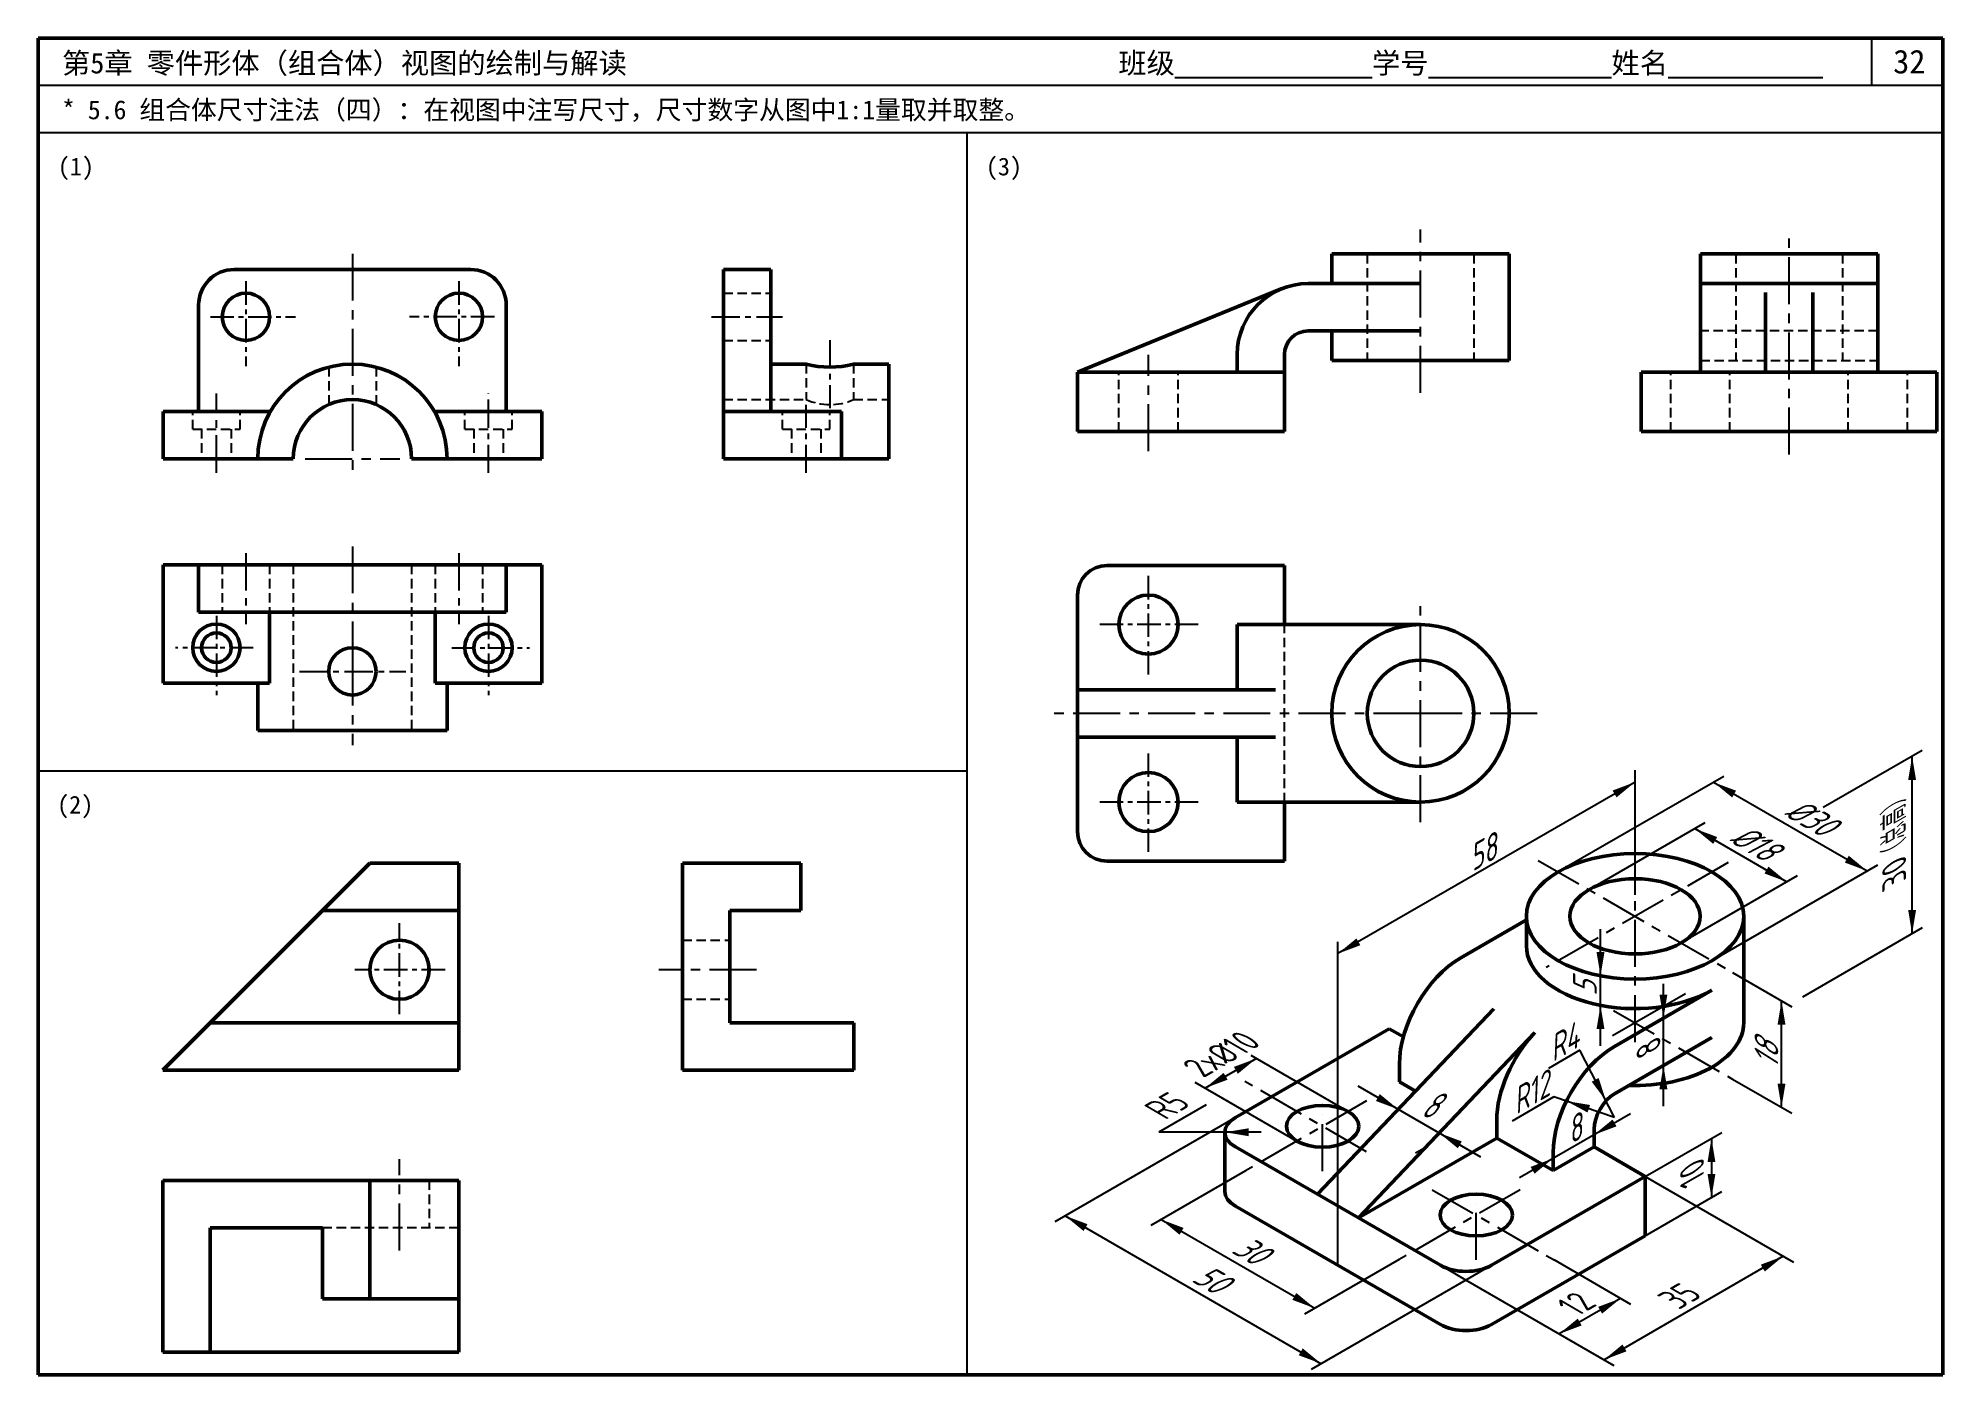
# Model space of a CAD drawing. Header units: millimetres. Extents: x 0 to 322, y 0 to 226.
import ezdxf

# ---------------------------------------------------------------- set-up
doc = ezdxf.new("R2010")
doc.units = ezdxf.units.MM
doc.header["$LTSCALE"] = 0.25
doc.linetypes.add('CENTER', pattern=[50.8, 31.75, -6.35, 6.35, -6.35])
doc.linetypes.add('HIDDEN', pattern=[9.525, 6.35, -3.175])
doc.layers.add('点画线层', color=7, linetype='CENTER')
doc.layers.add('虚线层', color=7, linetype='HIDDEN')
doc.layers.add('粗实线层', color=7, linetype='Continuous', lineweight=50)
doc.styles.get("Standard").update_dxf_attribs({"font": 'gbeitc.shx', "height": 4.5, "bigfont": 'gbcbig.shx'})
doc.styles.add('宋体', font='SimSun.ttf', dxfattribs={"height": 3.5})

msp = doc.modelspace()

# ---------------------------------------------------------------- linework, layer by layer
at = {"lineweight": 50}
for p, q in [((322, 226), (0, 226)), ((0, 226), (0, 0)), ((322, 0), (322, 226)), ((0, 0), (322, 0))]:
    msp.add_line(p, q, dxfattribs=at)
for p, q in [((310, 218), (310, 226)), ((322, 218), (0, 218)), ((322, 210), (0, 210)), ((157, 210), (157, 0)), ((318.52, 105.57), (301.78, 95.9)), ((316.79, 74.57), (316.79, 104.57)), ((0, 102.11), (157, 102.11)), ((269.96, 100.22), (219.73, 71.22)), ((284.97, 101.19), (256.97, 85.03)), ((269.96, 81.14), (269.96, 102.22)), ((283.24, 100.19), (309.22, 85.19)), ((281.78, 93.35), (262.17, 82.03)), ((280.05, 92.35), (295.64, 83.35)), ((297.37, 84.35), (277.75, 73.03)), ((310.95, 86.19), (282.95, 70.03)), ((264.12, 55.63), (264.12, 75.38)), ((318.52, 75.57), (298.29, 63.88)), ((219.73, 18.53), (219.73, 73.22)), ((286.44, 68.02), (296.45, 62.23)), ((278.48, 64.44), (266.12, 57.31)), ((274.76, 45.46), (274.76, 66.11)), ((294.72, 45.23), (294.72, 63.23)), ((260.63, 54.88), (255.33, 51.82)), ((266.5, 43.53), (260.63, 54.88)), ((205.94, 53.49), (197.28, 48.49)), ((205, 54.03), (221.46, 44.53)), ((195.55, 49.49), (212.8, 39.53)), ((223.09, 48.85), (243.83, 36.88)), ((286.44, 50.02), (296.45, 44.23)), ((197.46, 45.64), (189.46, 41.03)), ((256.24, 47.01), (249.16, 42.92)), ((266.5, 43.53), (256.24, 47.01)), ((202.41, 43.53), (171.88, 25.9)), ((269.19, 44.15), (250.44, 33.33)), ((206.74, 41.03), (189.46, 41.03)), ((271.69, 33.53), (284.61, 40.98)), ((282.87, 39.98), (282.87, 29.98)), ((234.57, 38.47), (232.83, 37.47)), ((204.13, 34.52), (188.11, 25.27)), ((271.69, 33.53), (296.75, 19.06)), ((271.69, 23.53), (284.61, 30.98)), ((173.61, 26.9), (216.91, 1.9)), ((189.84, 26.27), (215.82, 11.27)), ((230.11, 19.52), (214.09, 10.27)), ((269.26, 11.93), (256.27, 19.43)), ((295.02, 20.06), (264.71, 2.56)), ((241.38, 16.03), (237.05, 18.53)), ((245.71, 18.53), (241.38, 16.03)), ((241.38, 16.03), (215.18, 0.9)), ((266.44, 1.56), (241.38, 16.03)), ((267.52, 12.93), (257.13, 6.93))]:
    msp.add_line(p, q)
for points in [[(316.13, 100.57), (317.46, 100.57), (316.79, 104.57)], [(266.83, 97.64), (266.16, 98.79), (269.96, 100.22)], [(286.37, 97.62), (287.03, 98.77), (283.24, 100.19)], [(283.18, 89.77), (283.85, 90.93), (280.05, 92.35)], [(306.09, 87.77), (305.42, 86.62), (309.22, 85.19)], [(292.51, 85.93), (291.84, 84.77), (295.64, 83.35)], [(316.13, 78.57), (317.46, 78.57), (316.79, 74.57)], [(222.86, 73.79), (223.53, 72.64), (219.73, 71.22)], [(263.45, 71.47), (264.79, 71.47), (264.12, 67.47)], [(263.45, 58.47), (264.79, 58.47), (264.12, 62.47)], [(274.09, 64.3), (275.42, 64.3), (274.76, 60.3)], [(294.05, 59.23), (295.38, 59.23), (294.72, 63.23)], [(202.81, 50.91), (202.14, 52.07), (205.94, 53.49)], [(274.09, 48.3), (275.42, 48.3), (274.76, 52.3)], [(200.41, 51.07), (201.08, 49.91), (197.28, 48.49)], [(262.62, 49.58), (263.81, 50.19), (265.05, 46.33)], [(294.05, 49.23), (295.38, 49.23), (294.72, 45.23)], [(226.81, 47.47), (226.15, 46.31), (229.94, 44.89)], [(262.36, 45.63), (261.93, 44.37), (258.36, 46.29)], [(266.16, 43.17), (266.83, 42.02), (263.03, 40.6)], [(204.62, 41.69), (204.62, 40.36), (200.62, 41.03)], [(240, 38.31), (240.67, 39.47), (236.87, 40.89)], [(283.54, 35.98), (282.21, 35.98), (282.87, 39.98)], [(252.97, 34.02), (252.31, 35.17), (256.1, 36.6)], [(282.21, 33.98), (283.54, 33.98), (282.87, 29.98)], [(176.74, 24.32), (177.4, 25.48), (173.61, 26.9)], [(192.97, 23.69), (193.64, 24.85), (189.84, 26.27)], [(291.89, 17.48), (291.22, 18.64), (295.02, 20.06)], [(212.69, 13.85), (212.03, 12.69), (215.82, 11.27)], [(264.39, 10.36), (263.73, 11.51), (267.52, 12.93)], [(260.26, 9.51), (260.93, 8.36), (257.13, 6.93)], [(213.78, 4.48), (213.11, 3.32), (216.91, 1.9)], [(267.84, 5.14), (268.51, 3.98), (264.71, 2.56)]]:
    msp.add_solid(points)
at = {"layer": '点画线层'}
for p, q in [((233.7, 166.05), (233.7, 193.62)), ((296, 155.6), (296, 193.62)), ((53.14, 189.55), (53.14, 152.71)), ((187.7, 156.18), (187.7, 172.43)), ((45.14, 154.88), (61.14, 154.88)), ((53.14, 140.07), (53.14, 118.94)), ((233.7, 93.45), (233.7, 130.89)), ((53.14, 121.08), (53.14, 106.46)), ((233.7, 111.84), (170.6, 111.84)), ((253.42, 111.84), (233.7, 111.84)), ((253.57, 86.99), (286.44, 68.02)), ((285.7, 86.61), (254.94, 68.86)), ((269.96, 56.28), (269.96, 81.14)), ((121.45, 68.5), (104.92, 68.5)), ((266.32, 61.63), (286.44, 50.02)), ((224.55, 37.74), (203.98, 49.62)), ((224.54, 46.31), (204.13, 34.52)), ((217.13, 34.46), (217.13, 43.99)), ((61.1, 21.05), (61.1, 36.45)), ((250.52, 31.31), (230.11, 19.52)), ((235.69, 31.31), (256.27, 19.43)), ((243.11, 19.46), (243.11, 28.99))]:
    msp.add_line(p, q, dxfattribs=at)
at = {"layer": '点画线层', "ltscale": 0.5}
for p, q in [((35.14, 184.88), (35.14, 170.56)), ((71.14, 184.88), (71.14, 170.56)), ((29.14, 178.88), (43.5, 178.88)), ((77.14, 178.88), (62.78, 178.88)), ((187.7, 118.41), (187.7, 135.25)), ((30.14, 128.33), (30.14, 114.91)), ((76.14, 128.33), (76.14, 114.91)), ((196.13, 126.84), (179.29, 126.84)), ((36.35, 122.94), (23.21, 122.94)), ((69.94, 122.94), (83.07, 122.94)), ((187.7, 88.41), (187.7, 105.25)), ((196.13, 96.84), (179.29, 96.84)), ((61.1, 60.96), (61.1, 76.36)), ((68.79, 68.5), (53.57, 68.5))]:
    msp.add_line(p, q, dxfattribs=at)
at = {"layer": '点画线层', "ltscale": 0.6}
for p, q in [((113.84, 178.88), (125.84, 178.88)), ((133.84, 174.93), (133.84, 163.42)), ((76.14, 152.5), (76.14, 165.89)), ((129.84, 152.5), (129.84, 164)), ((44.19, 118.94), (62.19, 118.94))]:
    msp.add_line(p, q, dxfattribs=at)
at = {"layer": '点画线层', "ltscale": 0.8}
for p, q in [((30.14, 152.5), (30.14, 165.89)), ((35.14, 138.94), (35.14, 126.94)), ((71.14, 138.94), (71.14, 126.94))]:
    msp.add_line(p, q, dxfattribs=at)
at = {"layer": '粗实线层'}
for p, q in [((33.14, 186.88), (73.14, 186.88)), ((115.84, 154.88), (115.84, 186.88)), ((115.84, 186.88), (123.84, 186.88)), ((123.84, 186.88), (123.84, 162.88)), ((218.7, 189.5), (248.7, 189.5)), ((218.7, 189.5), (218.7, 184.5)), ((248.7, 189.5), (248.7, 171.5)), ((281, 189.5), (311, 189.5)), ((281, 189.5), (281, 184.5)), ((311, 189.5), (311, 184.5)), ((175.7, 169.5), (210.16, 183.6)), ((214.7, 184.5), (233.7, 184.5)), ((281, 184.5), (281, 172.5)), ((311, 184.5), (281, 184.5)), ((311, 172.5), (311, 184.5)), ((27.14, 162.88), (27.14, 180.88)), ((79.14, 180.88), (79.14, 162.88)), ((292, 183), (292, 169.5)), ((300, 169.5), (300, 183)), ((233.7, 176.5), (214.7, 176.5)), ((218.7, 176.5), (218.7, 171.5)), ((129.84, 170.88), (123.84, 170.88)), ((143.84, 170.88), (137.84, 170.88)), ((143.84, 162.88), (143.84, 170.88)), ((202.7, 169.5), (202.7, 172.5)), ((210.7, 172.5), (210.7, 169.5)), ((218.7, 171.5), (248.7, 171.5)), ((281, 172.5), (281, 169.5)), ((311, 169.5), (311, 172.5)), ((175.7, 159.5), (175.7, 169.5)), ((180.7, 169.5), (175.7, 169.5)), ((210.7, 169.5), (180.7, 169.5)), ((210.7, 159.5), (210.7, 169.5)), ((271, 159.5), (271, 169.5)), ((276, 169.5), (271, 169.5)), ((292, 169.5), (276, 169.5)), ((300, 169.5), (292, 169.5)), ((316, 169.5), (300, 169.5)), ((321, 169.5), (316, 169.5)), ((321, 159.5), (321, 169.5)), ((21.14, 154.88), (21.14, 162.88)), ((21.14, 162.88), (39.29, 162.88)), ((67, 162.88), (85.14, 162.88)), ((85.14, 162.88), (85.14, 154.88)), ((115.84, 162.88), (135.84, 162.88)), ((135.84, 162.88), (135.84, 154.88)), ((143.84, 162.88), (143.84, 154.88)), ((175.7, 159.5), (180.7, 159.5)), ((180.7, 159.5), (210.7, 159.5)), ((271, 159.5), (276, 159.5)), ((276, 159.5), (316, 159.5)), ((316, 159.5), (321, 159.5)), ((43.14, 154.88), (21.14, 154.88)), ((85.14, 154.88), (63.14, 154.88)), ((143.84, 154.88), (115.84, 154.88)), ((21.14, 136.94), (85.14, 136.94)), ((21.14, 116.94), (21.14, 136.94)), ((27.14, 136.94), (27.14, 128.94)), ((79.14, 128.94), (79.14, 136.94)), ((85.14, 136.94), (85.14, 116.94)), ((180.7, 136.84), (210.7, 136.84)), ((210.7, 136.84), (210.7, 126.84)), ((27.14, 128.94), (79.14, 128.94)), ((39.14, 116.94), (39.14, 128.94)), ((67.14, 128.94), (67.14, 116.94)), ((175.7, 115.84), (175.7, 131.84)), ((202.7, 115.84), (202.7, 126.84)), ((214.7, 126.84), (202.7, 126.84)), ((233.7, 126.84), (214.7, 126.84)), ((39.14, 116.94), (21.14, 116.94)), ((37.14, 116.94), (37.14, 108.94)), ((85.14, 116.94), (67.14, 116.94)), ((69.14, 108.94), (69.14, 116.94)), ((175.7, 107.84), (175.7, 115.84)), ((209.2, 115.84), (175.7, 115.84)), ((37.14, 108.94), (69.14, 108.94)), ((175.7, 91.84), (175.7, 107.84)), ((175.7, 107.84), (209.2, 107.84)), ((202.7, 96.84), (202.7, 107.84)), ((202.7, 96.84), (214.7, 96.84)), ((210.7, 96.84), (210.7, 86.84)), ((214.7, 96.84), (233.7, 96.84)), ((56.1, 86.5), (21.1, 51.5)), ((71.1, 86.5), (56.1, 86.5)), ((71.1, 51.5), (71.1, 86.5)), ((108.92, 51.5), (108.92, 86.5)), ((108.92, 86.5), (128.92, 86.5)), ((128.92, 78.5), (128.92, 86.5)), ((210.7, 86.84), (180.7, 86.84)), ((71.1, 78.5), (48.1, 78.5)), ((116.92, 78.5), (128.92, 78.5)), ((116.92, 59.5), (116.92, 78.5)), ((251.59, 77.53), (251.59, 72.53)), ((288.33, 77.53), (288.33, 59.53)), ((251.59, 76.92), (240.52, 70.53)), ((266.5, 55.53), (282.95, 65.03)), ((246.1, 61.86), (216.27, 30.53)), ((29.1, 59.5), (71.1, 59.5)), ((137.92, 59.5), (116.92, 59.5)), ((137.92, 51.5), (137.92, 59.5)), ((202.41, 43.53), (228.39, 58.53)), ((228.39, 58.53), (230.79, 57.14)), ((223.19, 26.53), (253.03, 57.86)), ((282.95, 57.03), (266.5, 47.53)), ((230.12, 52.53), (230.12, 49.53)), ((21.1, 51.5), (71.1, 51.5)), ((137.92, 51.5), (108.92, 51.5)), ((232.86, 47.95), (230.12, 49.53)), ((246.58, 43.03), (246.58, 40.03)), ((200.62, 31.03), (200.62, 41.03)), ((246.58, 40.03), (223.19, 26.53)), ((256.1, 34.53), (246.58, 40.03)), ((263.03, 41.53), (263.03, 38.53)), ((216.27, 30.53), (202.41, 38.53)), ((263.03, 38.53), (256.1, 34.53)), ((256.1, 34.53), (256.1, 37.53)), ((263.03, 38.53), (271.69, 33.53)), ((21.1, 32.86), (71.1, 32.86)), ((21.1, 32.86), (21.1, 3.86)), ((56.1, 32.86), (56.1, 12.86)), ((71.1, 3.86), (71.1, 32.86)), ((271.69, 33.53), (245.71, 18.53)), ((271.69, 23.53), (271.69, 33.53)), ((223.19, 26.53), (216.27, 30.53)), ((202.41, 28.53), (237.05, 8.53)), ((237.05, 18.53), (223.19, 26.53)), ((48.1, 24.86), (29.1, 24.86)), ((29.1, 24.86), (29.1, 3.86)), ((48.1, 24.86), (48.1, 12.86)), ((245.71, 8.53), (271.69, 23.53)), ((48.1, 12.86), (71.1, 12.86)), ((21.1, 3.86), (71.1, 3.86))]:
    msp.add_line(p, q, dxfattribs=at)
for centre, radius in [((35.14, 178.88), 4), ((71.14, 178.88), 4), ((187.7, 126.84), 5), ((30.14, 122.94), 4), ((76.14, 122.94), 4), ((233.7, 111.84), 15), ((30.14, 122.94), 2.5), ((53.14, 118.94), 4), ((76.14, 122.94), 2.5), ((233.7, 111.84), 9), ((187.7, 96.84), 5), ((61.1, 68.5), 5)]:
    msp.add_circle(centre, radius, dxfattribs=at)
for centre, radius, start, end in [((33.14, 180.88), 6, 90, 180), ((73.14, 180.88), 6, 0, 90), ((214.7, 172.5), 12, 90, 180), ((214.7, 172.5), 4, 90, 180), ((53.14, 154.88), 16, 0, 180), ((133.84, 186.37), 16, 255.5225, 284.4775), ((53.14, 154.88), 10, 0, 180), ((180.7, 131.84), 5, 90, 180), ((180.7, 91.84), 5, 180, 270)]:
    msp.add_arc(centre, radius, start, end, dxfattribs=at)
for centre, major_axis in [((269.96, 77.53), (18.37, 0)), ((269.96, 77.53), (11.02, 0)), ((217.13, 42.03), (6.12, 0)), ((243.11, 27.03), (6.12, 0))]:
    msp.add_ellipse(centre, major_axis=major_axis, ratio=0.57735, dxfattribs=at)
for centre, major_axis, start_param, end_param in [((269.96, 72.53), (18.37, 0), 3.141593, 5.497787), ((240.52, 58.53), (-7.35, -12.73), 3.926991, 5.497787), ((269.96, 59.53), (18.37, 0), 4.656718, 6.283185), ((256.97, 49.03), (-7.35, -12.73), 4.315577, 5.497787), ((266.5, 43.53), (7.35, 12.73), 0.785398, 2.356194), ((266.5, 43.53), (-2.45, -4.24), 3.926991, 5.497787), ((206.74, 41.03), (-6.12, 0), 5.497787, 7.068583), ((206.74, 31.03), (-6.12, 0), 0, 0.785398), ((241.38, 21.03), (-6.12, 0), 0.785398, 2.356194), ((241.38, 11.03), (6.12, 0), 3.926991, 5.497787)]:
    msp.add_ellipse(centre, major_axis=major_axis, ratio=0.57735, start_param=start_param, end_param=end_param, dxfattribs=at)
at = {"layer": '虚线层'}
for p, q in [((224.7, 189.5), (224.7, 171.5)), ((242.7, 189.5), (242.7, 171.5)), ((287, 189.5), (287, 171.5)), ((305, 189.5), (305, 171.5)), ((115.84, 182.88), (123.84, 182.88)), ((115.84, 174.88), (123.84, 174.88)), ((311, 176.5), (281, 176.5)), ((129.84, 170.88), (129.84, 164.88)), ((137.84, 170.88), (137.84, 164.88)), ((281, 171.5), (311, 171.5)), ((49.14, 170.37), (49.14, 164.04)), ((57.14, 170.37), (57.14, 164.04)), ((182.7, 159.5), (182.7, 169.5)), ((192.7, 159.5), (192.7, 169.5)), ((276, 159.5), (276, 169.5)), ((286, 159.5), (286, 169.5)), ((306, 159.5), (306, 169.5)), ((316, 159.5), (316, 169.5)), ((115.84, 164.88), (129.84, 164.88)), ((137.84, 164.88), (143.84, 164.88)), ((26.14, 159.88), (26.14, 162.88)), ((34.14, 159.88), (34.14, 162.88)), ((72.14, 159.88), (72.14, 162.88)), ((80.14, 159.88), (80.14, 162.88)), ((125.84, 159.88), (125.84, 162.88)), ((133.84, 159.88), (133.84, 162.88)), ((26.14, 159.88), (34.14, 159.88)), ((27.64, 159.88), (27.64, 154.88)), ((32.64, 159.88), (32.64, 154.88)), ((72.14, 159.88), (80.14, 159.88)), ((73.64, 159.88), (73.64, 154.88)), ((78.64, 159.88), (78.64, 154.88)), ((125.84, 159.88), (133.84, 159.88)), ((127.34, 159.88), (127.34, 154.88)), ((132.34, 159.88), (132.34, 154.88)), ((31.14, 136.94), (31.14, 128.94)), ((39.14, 136.94), (39.14, 128.94)), ((43.14, 136.94), (43.14, 108.94)), ((63.14, 136.94), (63.14, 108.94)), ((67.14, 136.94), (67.14, 128.94)), ((75.14, 136.94), (75.14, 128.94)), ((210.7, 96.84), (210.7, 126.84)), ((108.92, 73.5), (116.92, 73.5)), ((108.92, 63.5), (116.92, 63.5)), ((66.1, 32.86), (66.1, 24.86)), ((71.1, 24.86), (48.1, 24.86))]:
    msp.add_line(p, q, dxfattribs=at)
msp.add_arc((133.84, 174.04), 10, 246.4218, 293.5782, dxfattribs=at)

# ---------------------------------------------------------------- texts
at = {"style": '宋体'}
for s, height, p in [('第5章 零件形体（组合体）视图的绘制与解读', 3.5, (4.05, 220.03)), ('班级%%U              %%U学号%%U             %%U姓名%%U           ', 3.5, (182.61, 220.03)), ('32', 4, (313.6, 220.03)), ('* 5.6 组合体尺寸注法（四）：在视图中注写尺寸，尺寸数字从图中1:1量取并取整。', 3.2, (4.05, 212.28)), ('(1)', 3, (3.33, 202.79)), ('(3)', 3, (160.21, 202.79)), ('(2)', 3, (3.21, 94.9))]:
    msp.add_text(s, height=height, dxfattribs=at).set_placement(p)
for s, rotation, oblique, p in [('30（总高）', 90, 320, (315.76, 83.58)), ('%%C30', 330, 20, (294.91, 94.69)), ('58', 30, 20, (242.48, 85.05)), ('%%C18', 330, 20, (285.64, 90.25)), ('5', 90, 10, (263.48, 64.06)), ('R4', 30, 20, (256.04, 52.87)), ('2x%%C10', 30, 320, (197, 50.16)), ('8', 90, 320, (274.24, 55.16)), ('18', 90, 20, (294.17, 51.66)), ('R12', 30, 20, (249.86, 43.97)), ('R5', 30, 320, (190.56, 43.05)), ('8', 30, 20, (259.03, 38.93)), ('10', 90, 320, (281.59, 33.16)), ('30', 330, 20, (201.52, 20.77)), ('50', 330, 20, (194.78, 15.91)), ('12', 30, 320, (260.28, 9.85)), ('35', 30, 320, (277.38, 10.97))]:
    msp.add_text(s, height=4, rotation=rotation, dxfattribs=dict(oblique=oblique)).set_placement(p)
at = {"oblique": 25}
msp.add_text('8', height=4, dxfattribs=at).set_placement((233.51, 43.54))

doc.saveas('drawing.dxf')
